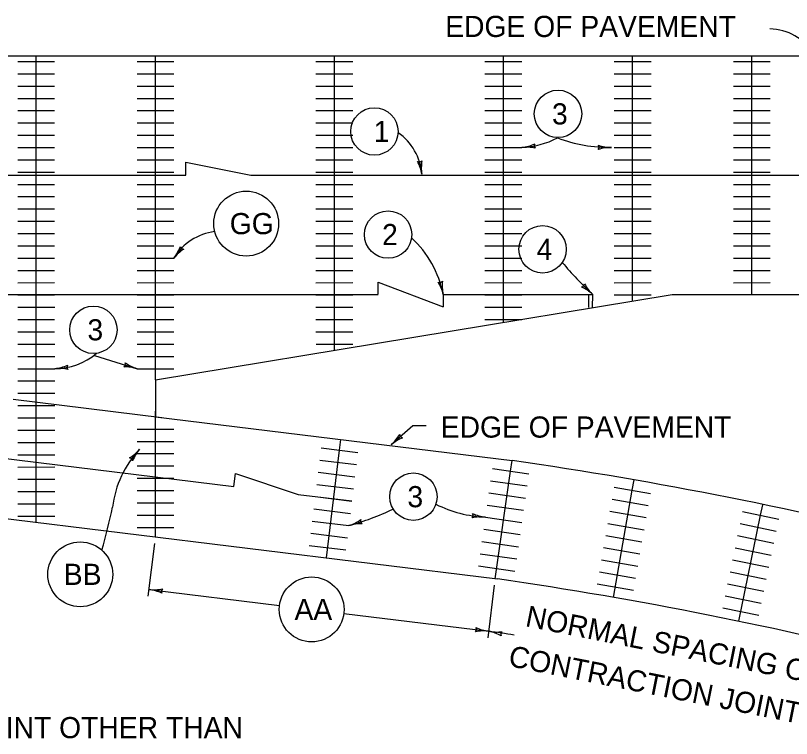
# Model space of a CAD drawing. Extents: x 1000 to 1036.3, y 1000 to 1022.
# Drawn here: x 1022.81 to 1030.15, y 1007.05 to 1013.88 of the extents above; entities that cross this region are included whole.
import ezdxf

# ---------------------------------------------------------------- set-up
doc = ezdxf.new("R2010")
doc.units = 0
doc.layers.add('Level 1', color=7, linetype='Continuous')
doc.layers.add('Level 2', color=7, linetype='Continuous')

msp = doc.modelspace()

# ---------------------------------------------------------------- linework, layer by layer
at = {"layer": 'Level 1'}
for p, q in [((1008.0103, 1013.5), (1035.0175, 1013.5)), ((1023.0057, 1013.4467), (1023.0058, 1013.5)), ((1024.1337, 1013.4467), (1024.1338, 1013.5)), ((1025.8257, 1013.4467), (1025.8258, 1013.5)), ((1027.4236, 1013.4467), (1027.4237, 1013.5)), ((1028.6456, 1013.4467), (1028.6457, 1013.5)), ((1029.7737, 1013.4467), (1029.7738, 1013.5)), ((1022.8314, 1013.4467), (1023.18, 1013.4466)), ((1023.0057, 1009.0892), (1023.0057, 1013.4467)), ((1023.9594, 1013.4467), (1024.308, 1013.4466)), ((1024.1337, 1010.4374), (1024.1337, 1013.4467)), ((1025.6514, 1013.4467), (1026, 1013.4466)), ((1025.8257, 1010.7167), (1025.8257, 1013.4467)), ((1027.2493, 1013.4467), (1027.5979, 1013.4466)), ((1027.4236, 1010.9804), (1027.4236, 1013.4467)), ((1028.4713, 1013.4467), (1028.8199, 1013.4466)), ((1028.6456, 1011.1822), (1028.6456, 1013.4467)), ((1029.5994, 1013.4467), (1029.948, 1013.4466)), ((1029.7737, 1011.244), (1029.7737, 1013.4467)), ((1022.8314, 1013.3305), (1023.18, 1013.3304)), ((1023.9594, 1013.3305), (1024.308, 1013.3304)), ((1025.6514, 1013.3305), (1026, 1013.3304)), ((1027.2493, 1013.3304), (1027.5979, 1013.3304)), ((1028.4713, 1013.3304), (1028.8199, 1013.3304)), ((1029.5994, 1013.3305), (1029.948, 1013.3304)), ((1022.8314, 1013.2143), (1023.1799, 1013.2143)), ((1023.9594, 1013.2143), (1024.308, 1013.2143)), ((1025.6514, 1013.2143), (1026, 1013.2143)), ((1027.2493, 1013.2143), (1027.5979, 1013.2143)), ((1028.4713, 1013.2143), (1028.8199, 1013.2143)), ((1029.5994, 1013.2143), (1029.948, 1013.2143)), ((1022.8314, 1013.0981), (1023.1799, 1013.0981)), ((1023.9594, 1013.0981), (1024.3079, 1013.0981)), ((1025.6514, 1013.0981), (1025.9999, 1013.0981)), ((1027.2493, 1013.0981), (1027.5979, 1013.0981)), ((1028.4713, 1013.0981), (1028.8199, 1013.0981)), ((1029.5994, 1013.0981), (1029.9479, 1013.0981)), ((1022.8314, 1012.9819), (1023.1799, 1012.9819)), ((1023.9594, 1012.9819), (1024.3079, 1012.9819)), ((1025.6514, 1012.9819), (1025.9999, 1012.9819)), ((1027.2493, 1012.9819), (1027.5978, 1012.9819)), ((1028.4713, 1012.9819), (1028.8198, 1012.9819)), ((1029.5994, 1012.9819), (1029.9479, 1012.9819)), ((1022.8314, 1012.8658), (1023.1799, 1012.8658)), ((1023.9594, 1012.8658), (1024.3079, 1012.8658)), ((1025.6514, 1012.8658), (1025.9999, 1012.8658)), ((1027.2493, 1012.8658), (1027.5978, 1012.8657)), ((1028.4713, 1012.8658), (1028.8198, 1012.8657)), ((1029.5994, 1012.8658), (1029.9479, 1012.8658)), ((1022.8313, 1012.7496), (1023.1799, 1012.7495)), ((1023.9594, 1012.7496), (1024.3079, 1012.7495)), ((1025.6514, 1012.7496), (1025.9999, 1012.7495)), ((1027.2493, 1012.7496), (1027.5978, 1012.7495)), ((1028.4713, 1012.7496), (1028.8198, 1012.7495)), ((1029.5994, 1012.7496), (1029.9479, 1012.7495)), ((1022.8314, 1012.6333), (1023.18, 1012.6333)), ((1023.9594, 1012.6333), (1024.308, 1012.6333)), ((1025.6514, 1012.6333), (1026, 1012.6333)), ((1027.2494, 1012.6333), (1027.5979, 1012.6333)), ((1028.4714, 1012.6333), (1028.8199, 1012.6333)), ((1029.5994, 1012.6333), (1029.948, 1012.6333)), ((1022.8314, 1012.5172), (1023.18, 1012.5172)), ((1023.9594, 1012.5172), (1024.308, 1012.5172)), ((1024.4215, 1012.372), (1024.4215, 1012.4951)), ((1024.4215, 1012.4951), (1025.0367, 1012.372)), ((1025.6514, 1012.5172), (1026, 1012.5172)), ((1027.2494, 1012.5172), (1027.5979, 1012.5172)), ((1028.4714, 1012.5172), (1028.8199, 1012.5172)), ((1029.5994, 1012.5172), (1029.948, 1012.5172)), ((1022.8314, 1012.401), (1023.18, 1012.401)), ((1023.9594, 1012.401), (1024.308, 1012.401)), ((1025.6514, 1012.401), (1026, 1012.401)), ((1027.2494, 1012.401), (1027.5979, 1012.401)), ((1028.4714, 1012.401), (1028.8199, 1012.401)), ((1029.5994, 1012.401), (1029.948, 1012.401)), ((1019.665, 1012.372), (1024.4215, 1012.372)), ((1025.0367, 1012.372), (1031.7226, 1012.372)), ((1022.8314, 1012.2848), (1023.18, 1012.2848)), ((1023.9594, 1012.2848), (1024.308, 1012.2848)), ((1025.6514, 1012.2848), (1026, 1012.2848)), ((1027.2493, 1012.2848), (1027.5979, 1012.2848)), ((1028.4713, 1012.2848), (1028.8199, 1012.2848)), ((1029.5994, 1012.2848), (1029.948, 1012.2848)), ((1022.8314, 1012.1687), (1023.1799, 1012.1686)), ((1023.9594, 1012.1687), (1024.3079, 1012.1686)), ((1025.6514, 1012.1687), (1025.9999, 1012.1686)), ((1027.2493, 1012.1687), (1027.5979, 1012.1686)), ((1028.4713, 1012.1687), (1028.8199, 1012.1686)), ((1029.5994, 1012.1687), (1029.9479, 1012.1686)), ((1022.8314, 1012.0525), (1023.1799, 1012.0525)), ((1023.9594, 1012.0525), (1024.308, 1012.0525)), ((1025.6514, 1012.0525), (1026, 1012.0525)), ((1027.2493, 1012.0524), (1027.5979, 1012.0525)), ((1028.4713, 1012.0524), (1028.8199, 1012.0525)), ((1029.5994, 1012.0525), (1029.948, 1012.0525)), ((1022.8314, 1011.9363), (1023.1799, 1011.9363)), ((1023.9594, 1011.9363), (1024.3079, 1011.9363)), ((1025.6514, 1011.9363), (1025.9999, 1011.9363)), ((1027.2493, 1011.9363), (1027.5979, 1011.9363)), ((1028.4713, 1011.9363), (1028.8199, 1011.9363)), ((1029.5994, 1011.9363), (1029.9479, 1011.9363)), ((1022.8314, 1011.8201), (1023.1799, 1011.8202)), ((1023.9594, 1011.8201), (1024.3079, 1011.8202)), ((1025.6514, 1011.8201), (1025.9999, 1011.8202)), ((1027.2493, 1011.8201), (1027.5979, 1011.8202)), ((1028.4713, 1011.8201), (1028.8199, 1011.8202)), ((1029.5994, 1011.8201), (1029.9479, 1011.8202)), ((1022.8314, 1011.7039), (1023.18, 1011.704)), ((1023.9595, 1011.7039), (1024.308, 1011.704)), ((1025.6515, 1011.7039), (1026, 1011.704)), ((1027.2494, 1011.7039), (1027.598, 1011.7039)), ((1028.4714, 1011.7039), (1028.82, 1011.7039)), ((1029.5995, 1011.7039), (1029.948, 1011.704)), ((1022.8314, 1011.5878), (1023.18, 1011.5878)), ((1023.9594, 1011.5878), (1024.308, 1011.5878)), ((1025.6514, 1011.5878), (1026, 1011.5878)), ((1027.2494, 1011.5878), (1027.598, 1011.5878)), ((1028.4714, 1011.5878), (1028.82, 1011.5878)), ((1029.5994, 1011.5878), (1029.948, 1011.5878)), ((1022.8314, 1011.4716), (1023.18, 1011.4716)), ((1023.9594, 1011.4716), (1024.308, 1011.4716)), ((1025.6514, 1011.4716), (1026, 1011.4716)), ((1027.2494, 1011.4715), (1027.598, 1011.4716)), ((1028.4714, 1011.4715), (1028.82, 1011.4716)), ((1029.5994, 1011.4716), (1029.948, 1011.4716)), ((1022.8314, 1011.3553), (1023.18, 1011.3554)), ((1023.9594, 1011.3553), (1024.308, 1011.3554)), ((1025.6514, 1011.3553), (1026, 1011.3554)), ((1026.2398, 1011.2455), (1026.2398, 1011.3608)), ((1026.2398, 1011.3608), (1026.8547, 1011.1283)), ((1027.2494, 1011.3553), (1027.598, 1011.3554)), ((1028.4714, 1011.3553), (1028.82, 1011.3554)), ((1029.5994, 1011.3553), (1029.948, 1011.3554)), ((1022.5758, 1011.244), (1026.2398, 1011.244)), ((1022.8314, 1011.2392), (1023.18, 1011.2393)), ((1023.9594, 1011.2392), (1024.308, 1011.2393)), ((1024.1337, 1010.4374), (1029.0204, 1011.244)), ((1025.6514, 1011.2392), (1026, 1011.2393)), ((1026.8552, 1011.244), (1026.8547, 1011.1283)), ((1026.8552, 1011.244), (1028.2684, 1011.244)), ((1027.2494, 1011.2392), (1027.5979, 1011.2393)), ((1028.2308, 1011.1199), (1028.2308, 1011.244)), ((1028.2676, 1011.1199), (1028.2684, 1011.244)), ((1028.4714, 1011.2392), (1028.8199, 1011.2393)), ((1029.0204, 1011.244), (1035.0175, 1011.244)), ((1022.8315, 1011.123), (1023.1801, 1011.1231)), ((1023.9595, 1011.123), (1024.3081, 1011.1231)), ((1025.6515, 1011.123), (1026.0001, 1011.1231)), ((1027.2495, 1011.123), (1027.598, 1011.123)), ((1022.8315, 1011.0068), (1023.18, 1011.0068)), ((1023.9595, 1011.0068), (1024.308, 1011.0068)), ((1025.6515, 1011.0068), (1026, 1011.0068)), ((1027.2495, 1011.0068), (1027.598, 1011.0068)), ((1022.8315, 1010.8907), (1023.18, 1010.8907)), ((1023.9595, 1010.8907), (1024.308, 1010.8907)), ((1025.6515, 1010.8907), (1026, 1010.8907)), ((1022.8316, 1010.7744), (1023.1801, 1010.7745)), ((1023.9596, 1010.7744), (1024.3081, 1010.7745)), ((1025.6516, 1010.7744), (1026.0001, 1010.7745)), ((1022.8315, 1010.6583), (1023.1801, 1010.6583)), ((1023.9595, 1010.6583), (1024.3081, 1010.6583)), ((1022.8315, 1010.5421), (1023.1801, 1010.5422)), ((1023.9595, 1010.5421), (1024.3081, 1010.5422)), ((1022.8316, 1010.4259), (1023.1802, 1010.4259)), ((1024.1337, 1010.4374), (1024.1337, 1010.0872)), ((1022.8316, 1010.3097), (1023.1802, 1010.3098)), ((1022.7884, 1010.2523), (1024.1927, 1010.0799)), ((1022.8317, 1010.1935), (1023.1803, 1010.1936)), ((1024.1337, 1010.0872), (1024.1338, 1010.1405)), ((1015.1084, 1010.0588), (1027.3687, 1008.5535)), ((1019.6938, 1010.064), (1024.8737, 1009.428)), ((1022.8317, 1010.0773), (1023.1803, 1010.0773)), ((1024.1337, 1010.0872), (1027.5062, 1009.6731)), ((1024.1337, 1008.9507), (1024.1337, 1010.0872)), ((1026.5678, 1010.0014), (1026.3627, 1009.8226)), ((1026.6928, 1010.0014), (1026.5678, 1010.0014)), ((1022.8318, 1009.9611), (1023.1803, 1009.9612)), ((1023.9594, 1009.971), (1024.308, 1009.9709)), ((1022.8318, 1009.8448), (1023.1803, 1009.8449)), ((1023.9594, 1009.8548), (1024.308, 1009.8548)), ((1025.8746, 1009.7721), (1025.8869, 1009.8719)), ((1025.7017, 1009.7933), (1026.0476, 1009.7508)), ((1025.7494, 1008.7523), (1025.8746, 1009.7721)), ((1022.8318, 1009.7287), (1023.1804, 1009.7288)), ((1023.9594, 1009.7386), (1024.3079, 1009.7386)), ((1022.8318, 1009.6124), (1023.1804, 1009.6125)), ((1023.9594, 1009.6224), (1024.3079, 1009.6224)), ((1025.6875, 1009.678), (1026.0334, 1009.6355)), ((1027.4919, 1009.5735), (1027.5062, 1009.6731)), ((1024.8737, 1009.428), (1024.8887, 1009.5502)), ((1024.8887, 1009.5502), (1025.4843, 1009.353)), ((1025.6733, 1009.5627), (1026.0193, 1009.5202)), ((1027.3194, 1009.5982), (1027.6644, 1009.5488)), ((1027.3468, 1008.5564), (1027.4919, 1009.5735)), ((1022.8319, 1009.4963), (1023.1805, 1009.4963)), ((1023.9594, 1009.5063), (1024.3079, 1009.5063)), ((1027.303, 1009.4831), (1027.6481, 1009.4338)), ((1028.6426, 1009.3929), (1028.6599, 1009.492)), ((1023.9594, 1009.3901), (1024.3079, 1009.39)), ((1025.6592, 1009.4473), (1026.0052, 1009.4048)), ((1028.4658, 1008.3794), (1028.6426, 1009.3929)), ((1028.4709, 1009.4229), (1028.8143, 1009.363)), ((1022.8319, 1009.38), (1023.1805, 1009.3801)), ((1025.4843, 1009.353), (1025.9893, 1009.291)), ((1025.645, 1009.3321), (1025.991, 1009.2896)), ((1027.2866, 1009.3681), (1027.6317, 1009.3188)), ((1022.832, 1009.2638), (1023.1806, 1009.2639)), ((1023.9594, 1009.2738), (1024.308, 1009.2738)), ((1027.2702, 1009.2531), (1027.6153, 1009.2038)), ((1028.451, 1009.3084), (1028.7943, 1009.2485)), ((1029.8563, 1009.1558), (1029.8767, 1009.2543)), ((1025.6308, 1009.2168), (1025.9768, 1009.1743)), ((1028.431, 1009.194), (1028.7744, 1009.134)), ((1029.6857, 1009.191), (1030.0271, 1009.1206)), ((1022.832, 1009.1476), (1023.1806, 1009.1477)), ((1023.9594, 1009.1577), (1024.308, 1009.1577)), ((1025.6167, 1009.1014), (1025.9627, 1009.0589)), ((1027.2538, 1009.1381), (1027.5988, 1009.0888)), ((1029.6494, 1008.1536), (1029.8563, 1009.1558)), ((1023.9594, 1009.0415), (1024.308, 1009.0415)), ((1027.2373, 1009.0231), (1027.5824, 1008.9738)), ((1028.4111, 1009.0795), (1028.7544, 1009.0196)), ((1029.6622, 1009.0773), (1030.0035, 1009.0067)), ((1025.6026, 1008.9861), (1025.9486, 1008.9436)), ((1028.3911, 1008.965), (1028.7343, 1008.9052)), ((1029.6387, 1008.9635), (1029.98, 1008.8929)), ((1027.2209, 1008.908), (1027.566, 1008.8588)), ((1025.5884, 1008.8708), (1025.9344, 1008.8283)), ((1028.3712, 1008.8506), (1028.7144, 1008.7908)), ((1029.6152, 1008.8497), (1029.9565, 1008.7792)), ((1027.2046, 1008.793), (1027.5497, 1008.7438)), ((1028.3512, 1008.7362), (1028.6944, 1008.6763)), ((1029.5917, 1008.7358), (1029.9329, 1008.6654)), ((1027.1882, 1008.6779), (1027.5332, 1008.6287)), ((1028.3312, 1008.6217), (1028.6745, 1008.5617)), ((1029.5683, 1008.6221), (1029.9095, 1008.5517)), ((1028.3112, 1008.5072), (1028.6546, 1008.4473)), ((1029.5447, 1008.5083), (1029.886, 1008.4379)), ((1024.0727, 1008.4545), (1025.3059, 1008.303)), ((1029.5212, 1008.3945), (1029.8626, 1008.3239)), ((1025.9152, 1008.2282), (1027.2858, 1008.0599)), ((1029.4977, 1008.2808), (1029.8391, 1008.2102))]:
    msp.add_line(p, q, dxfattribs=at)
for centre, radius in [((1027.9403, 1012.9515), 0.2241), ((1026.2042, 1012.785), 0.2241), ((1024.9915, 1011.9137), 0.3069), ((1026.3333, 1011.8101), 0.2241), ((1027.7943, 1011.6707), 0.2241), ((1023.5466, 1010.9098), 0.2241), ((1026.5726, 1009.3319), 0.2241), ((1023.4223, 1008.5976), 0.3069), ((1025.6105, 1008.2656), 0.3069)]:
    msp.add_circle(centre, radius, dxfattribs=at)
for centre, radius, start, end in [((1029.9368, 1013.2644), 0.4902, 31.42297, 89.07474), ((1026.133, 1012.3439), 0.5205, 4.20614, 55.48946), ((1027.5578, 1013.4573), 0.825, 272.78468, 297.25315), ((1028.4405, 1014.0853), 1.452, 249.6511, 270.24543), ((1027.5539, 1013.0218), 0.3909, 276.45715, 276.46938), ((1027.5539, 1013.0218), 0.3909, 276.46938, 295.13816), ((1027.642, 1012.2449), 0.3909, 77.81654, 96.46327), ((1027.7456, 1012.65), 0.0313, 145.24398, 227.36067), ((1028.2981, 1012.6352), 0.0313, 318.06603, 40.18272), ((1028.4419, 1012.2424), 0.3909, 89.29143, 107.96021), ((1028.4516, 1013.0242), 0.3909, 250.63859, 269.28532), ((1028.4419, 1012.2424), 0.3909, 89.27921, 89.29143), ((1026.6287, 1012.5289), 0.0313, 237.85929, 319.97598), ((1026.2661, 1012.3204), 0.3909, 9.08469, 27.75348), ((1027.0382, 1012.4438), 0.3909, 170.43185, 189.07858), ((1026.2661, 1012.3204), 0.3909, 9.07247, 9.08469), ((1024.7587, 1011.3158), 0.5264, 97.05346, 148.88746), ((1025.8619, 1011.04), 1.014, 11.60597, 46.85483), ((1024.0007, 1011.8294), 0.3909, 321.81888, 340.48766), ((1024.6153, 1011.3461), 0.3909, 123.16604, 141.81277), ((1024.3999, 1011.7046), 0.0313, 190.59348, 272.71017), ((1024.0007, 1011.8294), 0.3909, 321.80665, 321.81888), ((1030.3117, 1013.4731), 3.0239, 219.57374, 227.48929), ((1026.8212, 1011.3887), 0.0313, 242.00113, 324.11783), ((1027.2357, 1011.3334), 0.3909, 174.57369, 193.22042), ((1026.4746, 1011.1546), 0.3909, 13.22653, 31.89532), ((1028.16, 1011.3457), 0.0313, 275.61285, 357.72954), ((1028.001, 1010.9588), 0.3909, 46.83825, 65.50704), ((1028.5358, 1011.5292), 0.3909, 208.18541, 226.83214), ((1026.4746, 1011.1546), 0.3909, 13.21431, 13.22653), ((1028.001, 1010.9588), 0.3909, 46.82603, 46.83825), ((1023.1782, 1011.1599), 0.6177, 270.17535, 310.14899), ((1137.5521, 1378.3775), 384.9755, 252.775689, 252.838592), ((1023.8175, 1010.5861), 0.0313, 301.58338, 23.70007), ((1024.075, 1010.9156), 0.3909, 234.15594, 252.80267), ((1023.844, 1010.1686), 0.3909, 72.80878, 91.47756), ((1023.844, 1010.1686), 0.3909, 72.79655, 72.80878), ((1026.1057, 1010.1172), 0.3909, 311.08853, 329.75732), ((1026.4747, 1009.9203), 0.0313, 179.86313, 261.97983), ((1026.6196, 1009.5279), 0.3909, 112.43569, 131.08242), ((1024.6821, 1009.1212), 0.9609, 136.69288, 173.28481), ((1023.6848, 1010.0333), 0.3909, 301.0188, 319.66553), ((1024.2809, 1009.5273), 0.3909, 139.67164, 158.34042), ((1024.2809, 1009.5273), 0.3909, 139.65941, 139.67164), ((1026.1057, 1010.1172), 0.3909, 311.07631, 311.08853), ((1023.8866, 1009.667), 0.0313, 8.44624, 90.56293), ((1022.0984, 971.7927), 38.2645, 75.65029, 81.87534), ((1027.3155, 1010.3392), 1.2027, 243.81582, 267.05515), ((1013.5493, 1011.519), 10.4319, 345.03885, 347.34524), ((1025.3388, 1011.367), 2.391, 285.12449, 295.84697), ((1027.1062, 1009.1561), 0.0313, 311.82238, 33.93907), ((1027.3011, 1009.5261), 0.3909, 244.39494, 263.04167), ((1025.8471, 1009.4324), 0.3909, 287.20043, 305.86921), ((1026.1047, 1009.1028), 0.0313, 155.97503, 238.09172), ((1027.2064, 1008.75), 0.3909, 83.04778, 101.71656), ((1027.2064, 1008.75), 0.3909, 83.03556, 83.04778), ((1025.8471, 1009.4324), 0.3909, 287.18821, 287.20043), ((1026.0783, 1008.6855), 0.3909, 88.54759, 107.19432), ((1022.0984, 971.7927), 37.1367, 75.60972, 81.84124), ((1027.3641, 1008.4429), 0.3909, 258.43333, 258.44556), ((1027.3641, 1008.4429), 0.3909, 258.44556, 277.11434), ((1021.7316, 971.8377), 36.6456, 80.90433, 81.28228), ((1027.2075, 1007.6769), 0.3909, 59.79271, 78.43944), ((1027.4315, 1008.0301), 0.0313, 127.22015, 209.33685)]:
    msp.add_arc(centre, radius, start, end, dxfattribs=at)
at = {"layer": 'Level 2'}
for p, q in [((1024.0651, 1008.3924), (1024.1261, 1008.8887)), ((1027.2782, 1007.9979), (1027.3391, 1008.4942))]:
    msp.add_line(p, q, dxfattribs=at)
for centre, radius, start, end in [((1023.1385, 1010.9309), 0.3909, 276.10584, 294.77462), ((1023.3279, 1010.5579), 0.0313, 144.88044, 226.99713), ((1023.1385, 1010.9309), 0.3909, 276.09361, 276.10584), ((1023.2217, 1010.1534), 0.3909, 77.453, 96.09973), ((1024.1204, 1008.8425), 0.3909, 262.99972, 281.6685), ((1024.1204, 1008.8425), 0.3909, 262.98749, 262.99972), ((1024.0251, 1008.0664), 0.3909, 64.34688, 82.99361), ((1024.2203, 1008.4363), 0.0313, 131.77431, 213.89101), ((1027.1383, 1008.0781), 0.0313, 311.77431, 33.89101), ((1027.3335, 1008.4479), 0.3909, 244.34688, 262.99361), ((1027.2382, 1007.6719), 0.3909, 82.99972, 101.6685), ((1027.2382, 1007.6719), 0.3909, 82.98749, 82.99972)]:
    msp.add_arc(centre, radius, start, end, dxfattribs=at)

# ---------------------------------------------------------------- texts
at = {"layer": 'Level 1'}
for s, p in [('EDGE OF PAVEMENT', (1026.8733, 1013.6783)), ('3', (1027.8835, 1012.8514)), ('1', (1026.1971, 1012.685)), ('GG', (1024.8356, 1011.8137)), ('2', (1026.2766, 1011.7101)), ('4', (1027.7376, 1011.5707)), ('3', (1023.4898, 1010.8098)), ('EDGE OF PAVEMENT', (1026.831, 1009.8904)), ('3', (1026.5159, 1009.2319)), ('BB', (1023.2664, 1008.4976)), ('AA', (1025.4483, 1008.1656)), ('ON CONSTRUCTION IF THE CONTRACTOR ELECTS TO BEGIN PAVING OPERATIONS FOR THE RAMP FROM A POINT OTHER THAN', (1008.1549, 1007.0484))]:
    msp.add_text(s, height=0.2, dxfattribs=at).set_placement(p)
for s, p in [('NORMAL SPACING OF', (1027.6232, 1008.1082)), ('CONTRACTION JOINTS', (1027.4618, 1007.732))]:
    msp.add_text(s, height=0.2, rotation=348.76286, dxfattribs=at).set_placement(p)

doc.saveas('drawing.dxf')
